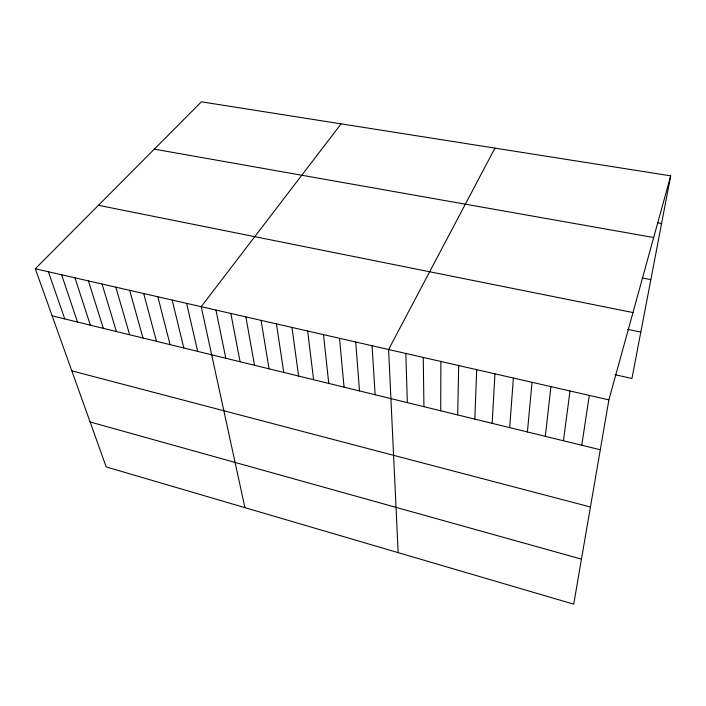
<?xml version="1.0" encoding="UTF-8"?>
<svg xmlns="http://www.w3.org/2000/svg" width="706" height="706" viewBox="0 0 706 706"><rect width="100%" height="100%" fill="white"/><g stroke="black" fill="none" stroke-linecap="round" stroke-linejoin="round"><path stroke-width="1.06" d="M440.72 410.777L440.871 361.463M457.682 414.916L458.688 365.54M474.829 419.108L476.709 369.662M492.161 423.344L494.941 373.827M509.688 427.624L513.386 378.037M527.408 431.957L532.042 382.308M545.323 436.334L550.909 386.614M563.441 440.756L570.007 390.983M581.762 445.239L589.333 395.404M670.7 175.847L608.89 399.87L573.704 604.177L106.182 466.913L35.3 268.765L201.413 101.823L670.7 175.847L631.949 378.46L615.067 374.736M494.95 148.128L388.6 349.514L398.158 552.639M341.095 123.859L201.201 306.686L244.929 507.649M657.365 222.822L661.575 223.546M154.323 149.142L653.685 237.516M642.239 278.005L650.844 279.638M98.443 205.305L632.982 312.555M627.519 329.34L640.819 332.076M35.3 268.765L608.89 399.87M52.138 315.829L600.294 449.766M71.827 370.853L590.437 506.996M90.103 421.967L581.462 559.126M48.396 271.757L64.758 318.918M61.616 274.775L77.501 322.033M74.968 277.829L90.359 325.175M88.444 280.909L103.332 328.343M102.061 284.024L116.428 331.538M115.802 287.165L129.657 334.768M129.683 290.334L143 338.033M143.706 293.537L156.476 341.325M157.862 296.776L170.075 344.652M172.167 300.05L183.807 348.005M186.613 303.351L197.68 351.394M215.948 310.058L225.814 358.269M230.836 313.455L240.084 361.754M245.882 316.897L254.504 365.276M261.079 320.374L269.057 368.832M276.443 323.877L283.759 372.424M291.966 327.425L298.612 376.051M307.648 331.017L313.605 379.713M323.498 334.635L328.758 383.42M339.515 338.298L344.06 387.153M355.7 341.995L359.513 390.93M372.062 345.737L375.133 394.751M405.826 353.459L407.336 402.614M423.247 357.439L423.935 406.674"/></g></svg>
